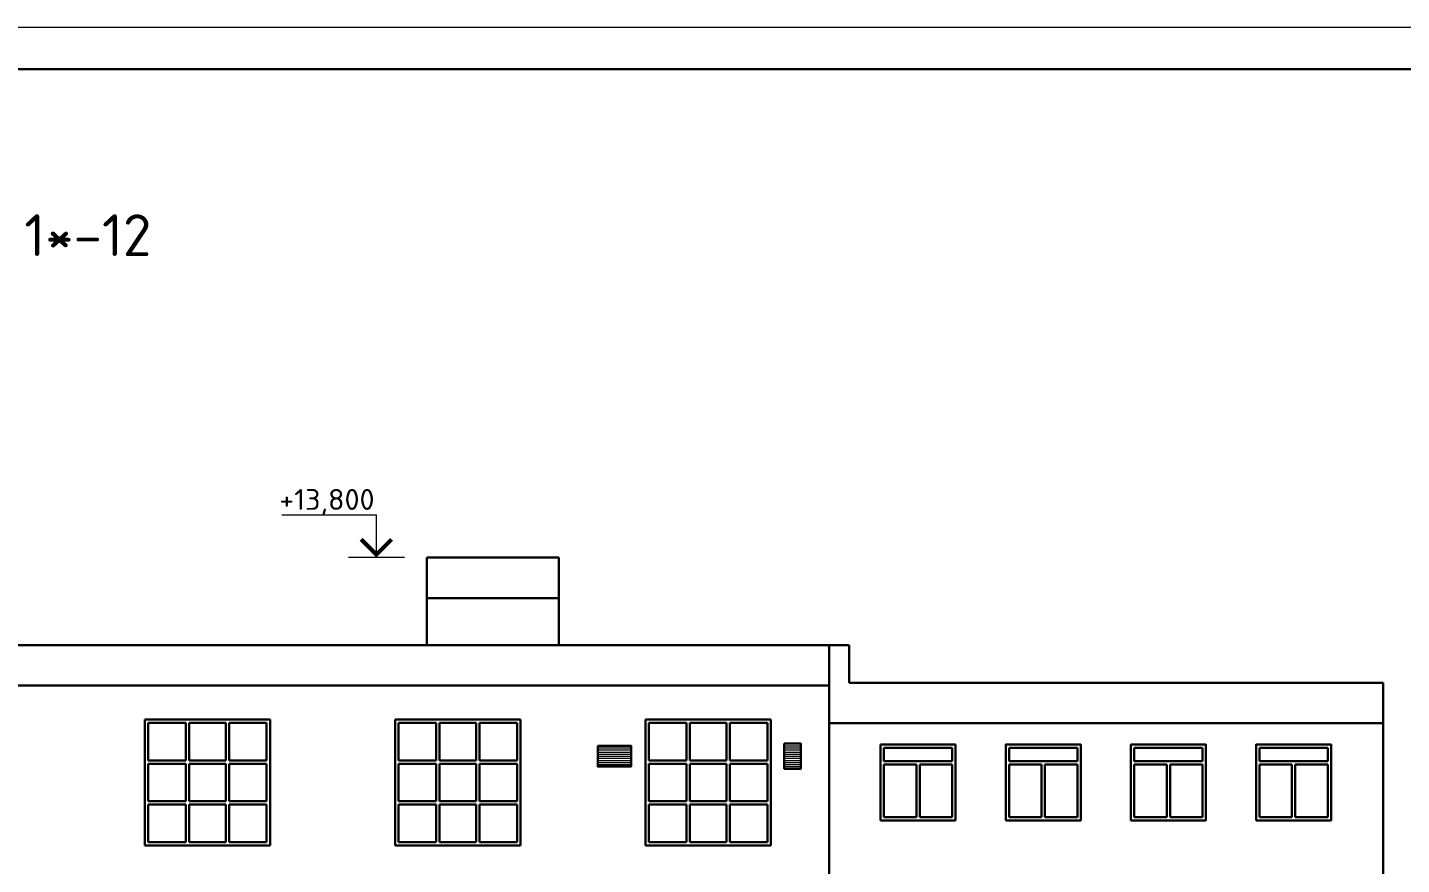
# Model space of a CAD drawing. Extents: x -965262 to 1142518, y -357520 to 71675.
# Drawn here: x -183468 to -167004, y -208117 to -198088 of the extents above; entities that cross this region are included whole.
import ezdxf

# ---------------------------------------------------------------- set-up
doc = ezdxf.new("R2010")
doc.units = 0
doc.header["$LTSCALE"] = 10
doc.layers.get('0').update_dxf_attribs({"linetype": 'CONTINUOUS', "lineweight": 30})
doc.styles.add('GOST 2.304', font='isocpeur.ttf', dxfattribs={"width": 0.75, "height": 250})

# ---------------------------------------------------------------- blocks, each defined once
blk = doc.blocks.new('Фасад 1-12')
at = {"color": 1, "lineweight": 15, "ltscale": 0.3}
blk.add_line((-150123.8, 142448.5, 734.9), (-147859, 142448.5, 734.9), dxfattribs=at)
at = {"color": 1, "lineweight": 15}
for p, q in [((-147859, 141422.4, 734.9), (-147859, 142448.5, 734.9)), ((-147187.9, 141422.4, 9.2), (-148530, 141422.4, 1460.5))]:
    blk.add_line(p, q, dxfattribs=at)
at = {"ltscale": 2}
for p, q in [((-146649.4, 141422.4, 9.2), (-146649.4, 139322.4, 9.2)), ((-143489.4, 141422.4, 9.2), (-143489.4, 139322.4, 9.2)), ((-173109.4, 139322.4, 9.2), (-136529.4, 139322.4, 9.2)), ((-137009.4, 139322.4, 9.2), (-137009.4, 132422.4, 9.2)), ((-136529.4, 139322.4, 9.2), (-136529.4, 138422.4, 9.2)), ((-173109.4, 138352.4, 9.2), (-137009.4, 138352.4, 9.2)), ((-136529.4, 138422.4, 9.2), (-123729.4, 138422.4, 9.2)), ((-123729.4, 126622.4, 9.2), (-123729.4, 138422.4, 9.2)), ((-137009.4, 137452.4, 9.2), (-123729.4, 137452.4, 9.2))]:
    blk.add_line(p, q, dxfattribs=at)
at = {"ltscale": 200}
for p, q in [((-143489.4, 141422.4, 9.2), (-146649.4, 141422.4, 9.2)), ((-143489.4, 140452.4, 9.2), (-146649.4, 140452.4, 9.2))]:
    blk.add_line(p, q, dxfattribs=at)
for p, q in [((-150409.4, 137542.4, 9.2), (-153409.4, 137542.4, 9.2)), ((-153409.4, 137542.4, 9.2), (-153409.4, 134522.4, 9.2)), ((-153329.4, 137462.4, 9.2), (-153329.4, 136562.4, 9.2)), ((-152429.4, 137462.4, 9.2), (-153329.4, 137462.4, 9.2)), ((-152429.4, 137462.4, 9.2), (-152429.4, 136562.4, 9.2)), ((-151469.4, 137462.4, 9.2), (-152349.4, 137462.4, 9.2)), ((-152349.4, 137462.4, 9.2), (-152349.4, 136562.4, 9.2)), ((-151469.4, 137462.4, 9.2), (-151469.4, 136562.4, 9.2)), ((-150489.4, 137462.4, 9.2), (-151389.4, 137462.4, 9.2)), ((-151389.4, 137462.4, 9.2), (-151389.4, 136562.4, 9.2)), ((-150489.4, 136562.4, 9.2), (-150489.4, 137462.4, 9.2)), ((-150409.4, 134522.4, 9.2), (-150409.4, 137542.4, 9.2)), ((-144409.4, 137542.4, 9.2), (-147409.4, 137542.4, 9.2)), ((-147409.4, 137542.4, 9.2), (-147409.4, 134522.4, 9.2)), ((-147329.4, 137462.4, 9.2), (-147329.4, 136562.4, 9.2)), ((-146429.4, 137462.4, 9.2), (-147329.4, 137462.4, 9.2)), ((-146429.4, 137462.4, 9.2), (-146429.4, 136562.4, 9.2)), ((-145469.4, 137462.4, 9.2), (-146349.4, 137462.4, 9.2)), ((-146349.4, 137462.4, 9.2), (-146349.4, 136562.4, 9.2)), ((-145469.4, 137462.4, 9.2), (-145469.4, 136562.4, 9.2)), ((-144489.4, 137462.4, 9.2), (-145389.4, 137462.4, 9.2)), ((-145389.4, 137462.4, 9.2), (-145389.4, 136562.4, 9.2)), ((-144489.4, 136562.4, 9.2), (-144489.4, 137462.4, 9.2)), ((-144409.4, 134522.4, 9.2), (-144409.4, 137542.4, 9.2)), ((-138409.4, 137542.4, 9.2), (-141409.4, 137542.4, 9.2)), ((-141409.4, 137542.4, 9.2), (-141409.4, 134522.4, 9.2)), ((-141329.4, 137462.4, 9.2), (-141329.4, 136562.4, 9.2)), ((-140429.4, 137462.4, 9.2), (-141329.4, 137462.4, 9.2)), ((-140429.4, 137462.4, 9.2), (-140429.4, 136562.4, 9.2)), ((-139469.4, 137462.4, 9.2), (-140349.4, 137462.4, 9.2)), ((-140349.4, 137462.4, 9.2), (-140349.4, 136562.4, 9.2)), ((-139469.4, 137462.4, 9.2), (-139469.4, 136562.4, 9.2)), ((-138489.4, 137462.4, 9.2), (-139389.4, 137462.4, 9.2)), ((-139389.4, 137462.4, 9.2), (-139389.4, 136562.4, 9.2)), ((-138489.4, 136562.4, 9.2), (-138489.4, 137462.4, 9.2)), ((-138409.4, 134522.4, 9.2), (-138409.4, 137542.4, 9.2)), ((-133979.4, 136942.4, 9.2), (-135779.4, 136942.4, 9.2)), ((-135779.4, 136942.4, 9.2), (-135779.4, 135122.4, 9.2)), ((-135699.4, 136862.4, 9.2), (-135699.4, 136542.4, 9.2)), ((-134059.4, 136862.4, 9.2), (-135699.4, 136862.4, 9.2)), ((-134059.4, 136542.4, 9.2), (-134059.4, 136862.4, 9.2)), ((-133979.4, 135122.4, 9.2), (-133979.4, 136942.4, 9.2)), ((-132699.4, 136862.4, 9.2), (-132699.4, 136542.4, 9.2)), ((-131059.4, 136862.4, 9.2), (-132699.4, 136862.4, 9.2)), ((-131059.4, 136542.4, 9.2), (-131059.4, 136862.4, 9.2)), ((-129699.4, 136862.4, 9.2), (-129699.4, 136542.4, 9.2)), ((-128059.4, 136862.4, 9.2), (-129699.4, 136862.4, 9.2)), ((-128059.4, 136542.4, 9.2), (-128059.4, 136862.4, 9.2)), ((-126699.4, 136862.4, 9.2), (-126699.4, 136542.4, 9.2)), ((-125059.4, 136862.4, 9.2), (-126699.4, 136862.4, 9.2)), ((-125059.4, 136542.4, 9.2), (-125059.4, 136862.4, 9.2)), ((-152429.4, 136562.4, 9.2), (-153329.4, 136562.4, 9.2)), ((-153329.4, 136482.4, 9.2), (-153329.4, 135582.4, 9.2)), ((-152429.4, 136482.4, 9.2), (-153329.4, 136482.4, 9.2)), ((-152429.4, 136482.4, 9.2), (-152429.4, 135582.4, 9.2)), ((-151469.4, 136562.4, 9.2), (-152349.4, 136562.4, 9.2)), ((-151469.4, 136482.4, 9.2), (-152349.4, 136482.4, 9.2)), ((-152349.4, 136482.4, 9.2), (-152349.4, 135582.4, 9.2)), ((-151469.4, 136482.4, 9.2), (-151469.4, 135582.4, 9.2)), ((-150489.4, 136562.4, 9.2), (-151389.4, 136562.4, 9.2)), ((-150489.4, 136482.4, 9.2), (-151389.4, 136482.4, 9.2)), ((-151389.4, 136482.4, 9.2), (-151389.4, 135582.4, 9.2)), ((-150489.4, 135582.4, 9.2), (-150489.4, 136482.4, 9.2)), ((-146429.4, 136562.4, 9.2), (-147329.4, 136562.4, 9.2)), ((-147329.4, 136482.4, 9.2), (-147329.4, 135582.4, 9.2)), ((-146429.4, 136482.4, 9.2), (-147329.4, 136482.4, 9.2)), ((-146429.4, 136482.4, 9.2), (-146429.4, 135582.4, 9.2)), ((-145469.4, 136562.4, 9.2), (-146349.4, 136562.4, 9.2)), ((-145469.4, 136482.4, 9.2), (-146349.4, 136482.4, 9.2)), ((-146349.4, 136482.4, 9.2), (-146349.4, 135582.4, 9.2)), ((-145469.4, 136482.4, 9.2), (-145469.4, 135582.4, 9.2)), ((-144489.4, 136562.4, 9.2), (-145389.4, 136562.4, 9.2)), ((-144489.4, 136482.4, 9.2), (-145389.4, 136482.4, 9.2)), ((-145389.4, 136482.4, 9.2), (-145389.4, 135582.4, 9.2)), ((-144489.4, 135582.4, 9.2), (-144489.4, 136482.4, 9.2)), ((-140429.4, 136562.4, 9.2), (-141329.4, 136562.4, 9.2)), ((-141329.4, 136482.4, 9.2), (-141329.4, 135582.4, 9.2)), ((-140429.4, 136482.4, 9.2), (-141329.4, 136482.4, 9.2)), ((-140429.4, 136482.4, 9.2), (-140429.4, 135582.4, 9.2)), ((-139469.4, 136562.4, 9.2), (-140349.4, 136562.4, 9.2)), ((-139469.4, 136482.4, 9.2), (-140349.4, 136482.4, 9.2)), ((-140349.4, 136482.4, 9.2), (-140349.4, 135582.4, 9.2)), ((-139469.4, 136482.4, 9.2), (-139469.4, 135582.4, 9.2)), ((-138489.4, 136562.4, 9.2), (-139389.4, 136562.4, 9.2)), ((-138489.4, 136482.4, 9.2), (-139389.4, 136482.4, 9.2)), ((-139389.4, 136482.4, 9.2), (-139389.4, 135582.4, 9.2)), ((-138489.4, 135582.4, 9.2), (-138489.4, 136482.4, 9.2)), ((-134059.4, 136542.4, 9.2), (-135699.4, 136542.4, 9.2)), ((-135699.4, 136462.4, 9.2), (-135699.4, 135202.4, 9.2)), ((-134919.4, 136462.4, 9.2), (-135699.4, 136462.4, 9.2)), ((-134919.4, 135202.4, 9.2), (-134919.4, 136462.4, 9.2)), ((-134059.4, 136462.4, 9.2), (-134839.4, 136462.4, 9.2)), ((-134839.4, 135202.4, 9.2), (-134839.4, 136462.4, 9.2)), ((-134059.4, 135202.4, 9.2), (-134059.4, 136462.4, 9.2)), ((-131059.4, 136542.4, 9.2), (-132699.4, 136542.4, 9.2)), ((-132699.4, 136462.4, 9.2), (-132699.4, 135202.4, 9.2)), ((-131919.4, 136462.4, 9.2), (-132699.4, 136462.4, 9.2)), ((-131919.4, 135202.4, 9.2), (-131919.4, 136462.4, 9.2)), ((-131059.4, 136462.4, 9.2), (-131839.4, 136462.4, 9.2)), ((-131839.4, 135202.4, 9.2), (-131839.4, 136462.4, 9.2)), ((-131059.4, 135202.4, 9.2), (-131059.4, 136462.4, 9.2)), ((-128059.4, 136542.4, 9.2), (-129699.4, 136542.4, 9.2)), ((-129699.4, 136462.4, 9.2), (-129699.4, 135202.4, 9.2)), ((-128919.4, 136462.4, 9.2), (-129699.4, 136462.4, 9.2)), ((-128919.4, 135202.4, 9.2), (-128919.4, 136462.4, 9.2)), ((-128059.4, 136462.4, 9.2), (-128839.4, 136462.4, 9.2)), ((-128839.4, 135202.4, 9.2), (-128839.4, 136462.4, 9.2)), ((-128059.4, 135202.4, 9.2), (-128059.4, 136462.4, 9.2)), ((-125059.4, 136542.4, 9.2), (-126699.4, 136542.4, 9.2)), ((-126699.4, 136462.4, 9.2), (-126699.4, 135202.4, 9.2)), ((-125919.4, 136462.4, 9.2), (-126699.4, 136462.4, 9.2)), ((-125919.4, 135202.4, 9.2), (-125919.4, 136462.4, 9.2)), ((-125059.4, 136462.4, 9.2), (-125839.4, 136462.4, 9.2)), ((-125839.4, 135202.4, 9.2), (-125839.4, 136462.4, 9.2)), ((-125059.4, 135202.4, 9.2), (-125059.4, 136462.4, 9.2)), ((-152429.4, 135582.4, 9.2), (-153329.4, 135582.4, 9.2)), ((-153329.4, 135502.4, 9.2), (-153329.4, 134602.4, 9.2)), ((-152429.4, 135502.4, 9.2), (-153329.4, 135502.4, 9.2)), ((-152429.4, 135502.4, 9.2), (-152429.4, 134602.4, 9.2)), ((-151469.4, 135582.4, 9.2), (-152349.4, 135582.4, 9.2)), ((-151469.4, 135502.4, 9.2), (-152349.4, 135502.4, 9.2)), ((-152349.4, 135502.4, 9.2), (-152349.4, 134602.4, 9.2)), ((-151469.4, 135502.4, 9.2), (-151469.4, 134602.4, 9.2)), ((-150489.4, 135582.4, 9.2), (-151389.4, 135582.4, 9.2)), ((-150489.4, 135502.4, 9.2), (-151389.4, 135502.4, 9.2)), ((-151389.4, 135502.4, 9.2), (-151389.4, 134602.4, 9.2)), ((-150489.4, 134602.4, 9.2), (-150489.4, 135502.4, 9.2)), ((-146429.4, 135582.4, 9.2), (-147329.4, 135582.4, 9.2)), ((-147329.4, 135502.4, 9.2), (-147329.4, 134602.4, 9.2)), ((-146429.4, 135502.4, 9.2), (-147329.4, 135502.4, 9.2)), ((-146429.4, 135502.4, 9.2), (-146429.4, 134602.4, 9.2)), ((-145469.4, 135582.4, 9.2), (-146349.4, 135582.4, 9.2)), ((-145469.4, 135502.4, 9.2), (-146349.4, 135502.4, 9.2)), ((-146349.4, 135502.4, 9.2), (-146349.4, 134602.4, 9.2)), ((-145469.4, 135502.4, 9.2), (-145469.4, 134602.4, 9.2)), ((-144489.4, 135582.4, 9.2), (-145389.4, 135582.4, 9.2)), ((-144489.4, 135502.4, 9.2), (-145389.4, 135502.4, 9.2)), ((-145389.4, 135502.4, 9.2), (-145389.4, 134602.4, 9.2)), ((-144489.4, 134602.4, 9.2), (-144489.4, 135502.4, 9.2)), ((-140429.4, 135582.4, 9.2), (-141329.4, 135582.4, 9.2)), ((-141329.4, 135502.4, 9.2), (-141329.4, 134602.4, 9.2)), ((-140429.4, 135502.4, 9.2), (-141329.4, 135502.4, 9.2)), ((-140429.4, 135502.4, 9.2), (-140429.4, 134602.4, 9.2)), ((-139469.4, 135582.4, 9.2), (-140349.4, 135582.4, 9.2)), ((-139469.4, 135502.4, 9.2), (-140349.4, 135502.4, 9.2)), ((-140349.4, 135502.4, 9.2), (-140349.4, 134602.4, 9.2)), ((-139469.4, 135502.4, 9.2), (-139469.4, 134602.4, 9.2)), ((-138489.4, 135582.4, 9.2), (-139389.4, 135582.4, 9.2)), ((-138489.4, 135502.4, 9.2), (-139389.4, 135502.4, 9.2)), ((-139389.4, 135502.4, 9.2), (-139389.4, 134602.4, 9.2)), ((-138489.4, 134602.4, 9.2), (-138489.4, 135502.4, 9.2)), ((-135779.4, 135122.4, 9.2), (-133979.4, 135122.4, 9.2)), ((-135699.4, 135202.4, 9.2), (-134919.4, 135202.4, 9.2)), ((-134839.4, 135202.4, 9.2), (-134059.4, 135202.4, 9.2)), ((-132699.4, 135202.4, 9.2), (-131919.4, 135202.4, 9.2)), ((-131839.4, 135202.4, 9.2), (-131059.4, 135202.4, 9.2)), ((-129699.4, 135202.4, 9.2), (-128919.4, 135202.4, 9.2)), ((-128839.4, 135202.4, 9.2), (-128059.4, 135202.4, 9.2)), ((-126699.4, 135202.4, 9.2), (-125919.4, 135202.4, 9.2)), ((-125839.4, 135202.4, 9.2), (-125059.4, 135202.4, 9.2)), ((-153409.4, 134522.4, 9.2), (-150409.4, 134522.4, 9.2)), ((-153329.4, 134602.4, 9.2), (-152429.4, 134602.4, 9.2)), ((-152349.4, 134602.4, 9.2), (-151469.4, 134602.4, 9.2)), ((-151389.4, 134602.4, 9.2), (-150489.4, 134602.4, 9.2)), ((-147409.4, 134522.4, 9.2), (-144409.4, 134522.4, 9.2)), ((-147329.4, 134602.4, 9.2), (-146429.4, 134602.4, 9.2)), ((-146349.4, 134602.4, 9.2), (-145469.4, 134602.4, 9.2)), ((-145389.4, 134602.4, 9.2), (-144489.4, 134602.4, 9.2)), ((-141409.4, 134522.4, 9.2), (-138409.4, 134522.4, 9.2)), ((-141329.4, 134602.4, 9.2), (-140429.4, 134602.4, 9.2)), ((-140349.4, 134602.4, 9.2), (-139469.4, 134602.4, 9.2)), ((-139389.4, 134602.4, 9.2), (-138489.4, 134602.4, 9.2))]:
    blk.add_line(p, q)
at = {"lineweight": 15}
for p, q in [((-142556.2, 136862.4, 9.2), (-141756.2, 136862.4, 9.2)), ((-142556.2, 136812.4, 9.2), (-141756.2, 136812.4, 9.2)), ((-142556.2, 136762.4, 9.2), (-141756.2, 136762.4, 9.2)), ((-142556.2, 136712.4, 9.2), (-141756.2, 136712.4, 9.2)), ((-142556.2, 136662.4, 9.2), (-141756.2, 136662.4, 9.2)), ((-138087.2, 136912.4, 9.2), (-137687.2, 136912.4, 9.2)), ((-138087.2, 136862.4, 9.2), (-137687.2, 136862.4, 9.2)), ((-138087.2, 136812.4, 9.2), (-137687.2, 136812.4, 9.2)), ((-138087.2, 136762.4, 9.2), (-137687.2, 136762.4, 9.2)), ((-138087.2, 136712.4, 9.2), (-137687.2, 136712.4, 9.2)), ((-138087.2, 136662.4, 9.2), (-137687.2, 136662.4, 9.2)), ((-142556.2, 136612.4, 9.2), (-141756.2, 136612.4, 9.2)), ((-142556.2, 136562.4, 9.2), (-141756.2, 136562.4, 9.2)), ((-142556.2, 136512.4, 9.2), (-141756.2, 136512.4, 9.2)), ((-142556.2, 136462.4, 9.2), (-141756.2, 136462.4, 9.2)), ((-138087.2, 136612.4, 9.2), (-137687.2, 136612.4, 9.2)), ((-138087.2, 136562.4, 9.2), (-137687.2, 136562.4, 9.2)), ((-138087.2, 136512.4, 9.2), (-137687.2, 136512.4, 9.2)), ((-138087.2, 136462.4, 9.2), (-137687.2, 136462.4, 9.2)), ((-138087.2, 136412.4, 9.2), (-137687.2, 136412.4, 9.2))]:
    blk.add_line(p, q, dxfattribs=at)
at = {"color": 1, "lineweight": 15, "const_width": 100, "elevation": 734.9}
blk.add_lwpolyline([(-148223.6, 141857.7), (-147859, 141493.1), (-147494.3, 141857.7)], dxfattribs=at)
at = {"elevation": 9.2}
for points in [[(-142556.2, 136912.4), (-141756.2, 136912.4), (-141756.2, 136412.4), (-142556.2, 136412.4)], [(-138087.2, 136962.4), (-137687.2, 136962.4), (-137687.2, 136362.4), (-138087.2, 136362.4)], [(-132779.4, 135122.4), (-130979.4, 135122.4), (-130979.4, 136942.4), (-132779.4, 136942.4)], [(-129779.4, 135122.4), (-127979.4, 135122.4), (-127979.4, 136942.4), (-129779.4, 136942.4)], [(-126779.4, 135122.4), (-124979.4, 135122.4), (-124979.4, 136942.4), (-126779.4, 136942.4)]]:
    blk.add_lwpolyline(points, close=True, dxfattribs=at)
at = {"insert": (-156938.2, 149068.3, 3269), "char_height": 1000, "width": 56710.379, "attachment_point": 5, "style": 'GOST 2.304'}
blk.add_mtext('{\\W1;Фасад 1*-12}', dxfattribs=at)
at = {"color": 1, "insert": (-149046.1, 142756.4, 734.9), "char_height": 500, "width": 2000, "attachment_point": 5, "style": 'GOST 2.304'}
blk.add_mtext('{\\W1.05;+13,800}', dxfattribs=at)

msp = doc.modelspace()

# ---------------------------------------------------------------- linework, layer by layer
at = {"lineweight": 15, "elevation": -3259.8}
msp.add_lwpolyline([(-216932.4, -240087.8), (-157532.4, -240087.8), (-157532.4, -198087.8), (-216932.4, -198087.8)], close=True, dxfattribs=at)
at = {"elevation": -3259.8}
msp.add_lwpolyline([(-214932.4, -239587.8), (-158032.4, -239587.8), (-158032.4, -198587.8), (-214932.4, -198587.8)], close=True, dxfattribs=at)

# ---------------------------------------------------------------- block references
at = {"lineweight": 15, "xscale": 0.5, "yscale": 0.5, "zscale": 0.5}
msp.add_blockref('Фасад 1-12', (-105357.2, -275150.4, -3264.4), dxfattribs=at)

doc.saveas('drawing.dxf')
